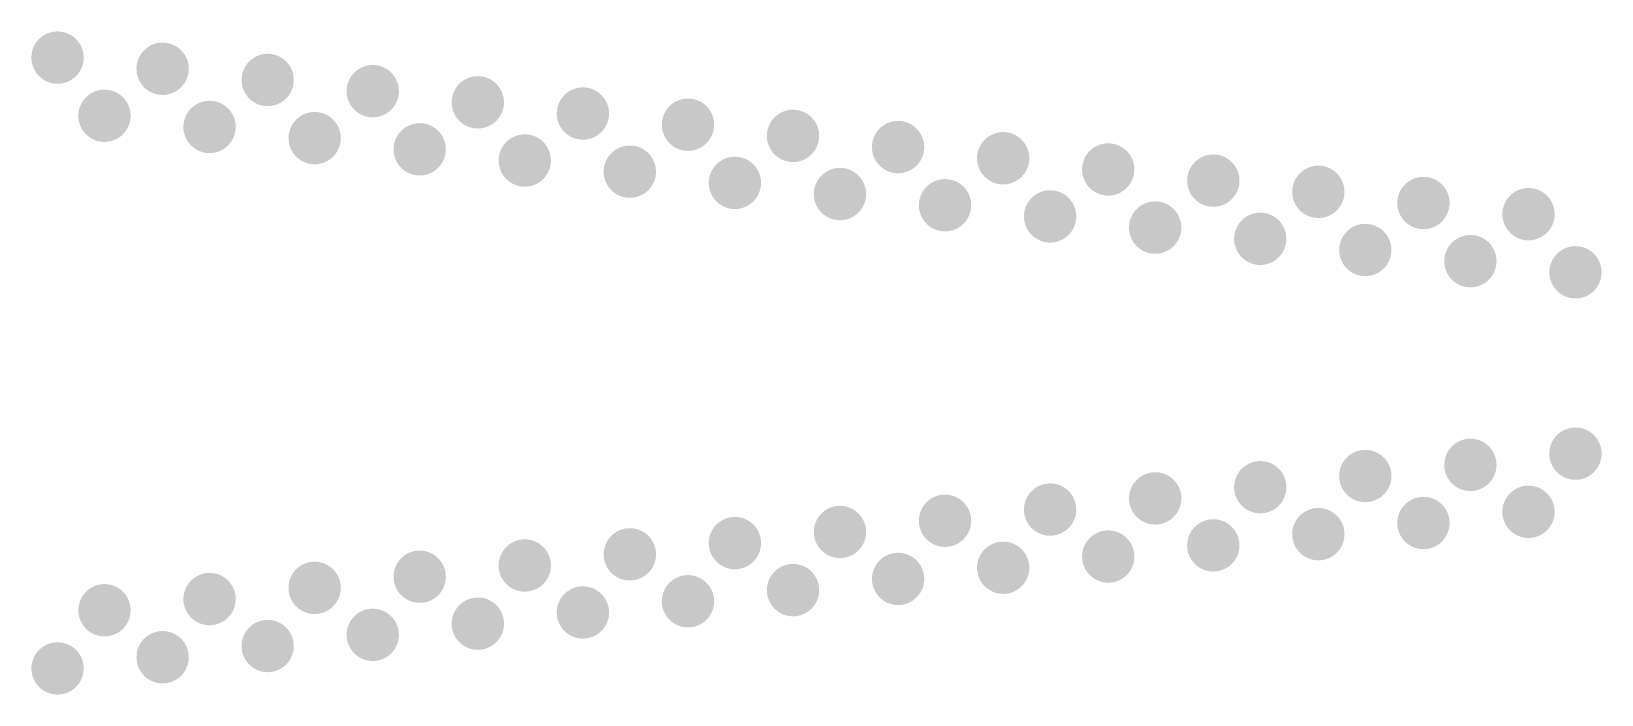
# Model space of a CAD drawing. Header units: inches. Extents: x -476 to 365, y -141 to 214.
import ezdxf

# ---------------------------------------------------------------- set-up
doc = ezdxf.new("R2010")
doc.units = ezdxf.units.IN
doc.header["$MEASUREMENT"] = 0
doc.layers.add('CrAu', color=40, linetype='Continuous', transparency=0.63)

msp = doc.modelspace()

# ---------------------------------------------------------------- linework, layer by layer
at = {"layer": 'CrAu'}
for points, const_width in [([(-468.99, 200.7, 1), (-455.07, 199.21, 1), (-468.99, 200.7, -0.264005)], 14), ([(-468.24, 200.62, 1), (-455.81, 199.29, 1), (-468.24, 200.62, 0)], 12.5), ([(-412.74, 194.71, 1), (-398.82, 193.23, 1), (-412.74, 194.71, -0.264005)], 14), ([(-411.99, 194.63, 1), (-399.56, 193.31, 1), (-411.99, 194.63, 0)], 12.5), ([(-356.49, 188.73, 1), (-342.57, 187.25, 1), (-356.49, 188.73, -0.264005)], 14), ([(-355.74, 188.65, 1), (-343.31, 187.33, 1), (-355.74, 188.65, 0)], 12.5), ([(-300.24, 182.74, 1), (-286.32, 181.26, 1), (-300.24, 182.74, -0.264005)], 14), ([(-299.49, 182.66, 1), (-287.06, 181.34, 1), (-299.49, 182.66, 0)], 12.5), ([(-243.99, 176.76, 1), (-230.06, 175.28, 1), (-243.99, 176.76, -0.264005)], 14), ([(-243.24, 176.68, 1), (-230.81, 175.36, 1), (-243.24, 176.68, 0)], 12.5), ([(-443.86, 169.58, 1), (-429.94, 168.1, 1), (-443.86, 169.58, -0.264005)], 14), ([(-443.11, 169.5, 1), (-430.68, 168.18, 1), (-443.11, 169.5, 0)], 12.5), ([(-387.61, 163.59, 1), (-373.68, 162.11, 1), (-387.61, 163.59, -0.264005)], 14), ([(-187.73, 170.78, 1), (-173.81, 169.29, 1), (-187.73, 170.78, -0.264005)], 14), ([(-186.99, 170.7, 1), (-174.56, 169.37, 1), (-186.99, 170.7, 0)], 12.5), ([(-131.48, 164.79, 1), (-117.56, 163.31, 1), (-131.48, 164.79, -0.264005)], 14), ([(-130.74, 164.71, 1), (-118.31, 163.39, 1), (-130.74, 164.71, 0)], 12.5), ([(-386.86, 163.51, 1), (-374.43, 162.19, 1), (-386.86, 163.51, 0)], 12.5), ([(-331.35, 157.61, 1), (-317.43, 156.13, 1), (-331.35, 157.61, -0.264005)], 14), ([(-330.61, 157.53, 1), (-318.18, 156.21, 1), (-330.61, 157.53, 0)], 12.5), ([(-75.23, 158.81, 1), (-61.31, 157.33, 1), (-75.23, 158.81, -0.264005)], 14), ([(-74.49, 158.73, 1), (-62.06, 157.41, 1), (-74.49, 158.73, 0)], 12.5), ([(-275.1, 151.63, 1), (-261.18, 150.14, 1), (-275.1, 151.63, -0.264005)], 14), ([(-274.36, 151.55, 1), (-261.93, 150.22, 1), (-274.36, 151.55, 0)], 12.5), ([(-18.98, 152.82, 1), (-5.06, 151.34, 1), (-18.98, 152.82, -0.264005)], 14), ([(-18.24, 152.74, 1), (-5.81, 151.42, 1), (-18.24, 152.74, 0)], 12.5), ([(37.27, 146.84, 1), (51.19, 145.36, 1), (37.27, 146.84, -0.264005)], 14), ([(-218.85, 145.64, 1), (-204.93, 144.16, 1), (-218.85, 145.64, -0.264005)], 14), ([(-218.11, 145.56, 1), (-205.68, 144.24, 1), (-218.11, 145.56, 0)], 12.5), ([(-162.6, 139.66, 1), (-148.68, 138.18, 1), (-162.6, 139.66, -0.264005)], 14), ([(-161.86, 139.58, 1), (-149.43, 138.26, 1), (-161.86, 139.58, 0)], 12.5), ([(38.02, 146.76, 1), (50.45, 145.44, 1), (38.02, 146.76, 0)], 12.5), ([(93.52, 140.85, 1), (107.44, 139.37, 1), (93.52, 140.85, -0.264005)], 14), ([(94.27, 140.77, 1), (106.7, 139.45, 1), (94.27, 140.77, 0)], 12.5), ([(-106.35, 133.67, 1), (-92.43, 132.19, 1), (-106.35, 133.67, -0.264005)], 14), ([(-105.6, 133.59, 1), (-93.17, 132.27, 1), (-105.6, 133.59, 0)], 12.5), ([(149.77, 134.87, 1), (163.69, 133.39, 1), (149.77, 134.87, -0.264005)], 14), ([(150.52, 134.79, 1), (162.95, 133.47, 1), (150.52, 134.79, 0)], 12.5), ([(-50.1, 127.69, 1), (-36.18, 126.21, 1), (-50.1, 127.69, -0.264005)], 14), ([(-49.35, 127.61, 1), (-36.92, 126.29, 1), (-49.35, 127.61, 0)], 12.5), ([(6.15, 121.7, 1), (20.07, 120.22, 1), (6.15, 121.7, -0.264005)], 14), ([(206.02, 128.89, 1), (219.94, 127.4, 1), (206.02, 128.89, -0.264005)], 14), ([(206.77, 128.81, 1), (219.2, 127.48, 1), (206.77, 128.81, 0)], 12.5), ([(262.27, 122.9, 1), (276.2, 121.42, 1), (262.27, 122.9, -0.264005)], 14), ([(263.02, 122.82, 1), (275.45, 121.5, 1), (263.02, 122.82, 0)], 12.5), ([(6.9, 121.63, 1), (19.33, 120.3, 1), (6.9, 121.63, 0)], 12.5), ([(62.4, 115.72, 1), (76.32, 114.24, 1), (62.4, 115.72, -0.264005)], 14), ([(63.15, 115.64, 1), (75.58, 114.32, 1), (63.15, 115.64, 0)], 12.5), ([(318.53, 116.92, 1), (332.45, 115.44, 1), (318.53, 116.92, -0.264005)], 14), ([(319.27, 116.84, 1), (331.7, 115.52, 1), (319.27, 116.84, 0)], 12.5), ([(118.65, 109.74, 1), (132.58, 108.26, 1), (118.65, 109.74, -0.264005)], 14), ([(119.4, 109.66, 1), (131.83, 108.33, 1), (119.4, 109.66, 0)], 12.5), ([(174.91, 103.75, 1), (188.83, 102.27, 1), (174.91, 103.75, -0.264005)], 14), ([(175.65, 103.67, 1), (188.08, 102.35, 1), (175.65, 103.67, 0)], 12.5), ([(231.16, 97.77, 1), (245.08, 96.29, 1), (231.16, 97.77, -0.264005)], 14), ([(231.9, 97.69, 1), (244.33, 96.37, 1), (231.9, 97.69, 0)], 12.5), ([(287.41, 91.78, 1), (301.33, 90.3, 1), (287.41, 91.78, -0.264005)], 14), ([(288.15, 91.7, 1), (300.58, 90.38, 1), (288.15, 91.7, 0)], 12.5), ([(343.66, 85.8, 1), (357.58, 84.32, 1), (343.66, 85.8, -0.264005)], 14), ([(344.4, 85.72, 1), (356.83, 84.4, 1), (344.4, 85.72, 0)], 12.5), ([(343.66, -12.68, -1), (357.58, -11.2, -1), (343.66, -12.68, 0.264005)], 14), ([(344.4, -12.6, -1), (356.83, -11.28, -1), (344.4, -12.6, 0)], 12.5), ([(287.41, -18.67, -1), (301.33, -17.18, -1), (287.41, -18.67, 0.264005)], 14), ([(288.15, -18.59, -1), (300.58, -17.26, -1), (288.15, -18.59, 0)], 12.5), ([(174.91, -30.63, -1), (188.83, -29.15, -1), (174.91, -30.63, 0.264005)], 14), ([(231.16, -24.65, -1), (245.08, -23.17, -1), (231.16, -24.65, 0.264005)], 14), ([(231.9, -24.57, -1), (244.33, -23.25, -1), (231.9, -24.57, 0)], 12.5), ([(118.65, -36.62, -1), (132.58, -35.14, -1), (118.65, -36.62, 0.264005)], 14), ([(119.4, -36.54, -1), (131.83, -35.22, -1), (119.4, -36.54, 0)], 12.5), ([(175.65, -30.55, -1), (188.08, -29.23, -1), (175.65, -30.55, 0)], 12.5), ([(62.4, -42.6, -1), (76.32, -41.12, -1), (62.4, -42.6, 0.264005)], 14), ([(63.15, -42.52, -1), (75.58, -41.2, -1), (63.15, -42.52, 0)], 12.5), ([(318.53, -43.8, -1), (332.45, -42.32, -1), (318.53, -43.8, 0.264005)], 14), ([(319.27, -43.72, -1), (331.7, -42.4, -1), (319.27, -43.72, 0)], 12.5), ([(-50.1, -54.57, -1), (-36.18, -53.09, -1), (-50.1, -54.57, 0.264005)], 14), ([(-49.35, -54.49, -1), (-36.92, -53.17, -1), (-49.35, -54.49, 0)], 12.5), ([(6.15, -48.59, -1), (20.07, -47.1, -1), (6.15, -48.59, 0.264005)], 14), ([(6.9, -48.51, -1), (19.33, -47.18, -1), (6.9, -48.51, 0)], 12.5), ([(206.02, -55.77, -1), (219.94, -54.29, -1), (206.02, -55.77, 0.264005)], 14), ([(262.27, -49.78, -1), (276.2, -48.3, -1), (262.27, -49.78, 0.264005)], 14), ([(263.02, -49.7, -1), (275.45, -48.38, -1), (263.02, -49.7, 0)], 12.5), ([(-106.35, -60.55, -1), (-92.43, -59.07, -1), (-106.35, -60.55, 0.264005)], 14), ([(-105.6, -60.47, -1), (-93.17, -59.15, -1), (-105.6, -60.47, 0)], 12.5), ([(149.77, -61.75, -1), (163.69, -60.27, -1), (149.77, -61.75, 0.264005)], 14), ([(150.52, -61.67, -1), (162.95, -60.35, -1), (150.52, -61.67, 0)], 12.5), ([(206.77, -55.69, -1), (219.2, -54.37, -1), (206.77, -55.69, 0)], 12.5), ([(-218.85, -72.52, -1), (-204.93, -71.04, -1), (-218.85, -72.52, 0.264005)], 14), ([(-162.6, -66.54, -1), (-148.68, -65.06, -1), (-162.6, -66.54, 0.264005)], 14), ([(-161.86, -66.46, -1), (-149.43, -65.14, -1), (-161.86, -66.46, 0)], 12.5), ([(93.52, -67.74, -1), (107.44, -66.25, -1), (93.52, -67.74, 0.264005)], 14), ([(94.27, -67.66, -1), (106.7, -66.33, -1), (94.27, -67.66, 0)], 12.5), ([(-275.1, -78.51, -1), (-261.18, -77.03, -1), (-275.1, -78.51, 0.264005)], 14), ([(-274.36, -78.43, -1), (-261.93, -77.11, -1), (-274.36, -78.43, 0)], 12.5), ([(-218.11, -72.44, -1), (-205.68, -71.12, -1), (-218.11, -72.44, 0)], 12.5), ([(-18.98, -79.7, -1), (-5.06, -78.22, -1), (-18.98, -79.7, 0.264005)], 14), ([(-18.24, -79.62, -1), (-5.81, -78.3, -1), (-18.24, -79.62, 0)], 12.5), ([(37.27, -73.72, -1), (51.19, -72.24, -1), (37.27, -73.72, 0.264005)], 14), ([(38.02, -73.64, -1), (50.45, -72.32, -1), (38.02, -73.64, 0)], 12.5), ([(-331.35, -84.49, -1), (-317.43, -83.01, -1), (-331.35, -84.49, 0.264005)], 14), ([(-330.61, -84.41, -1), (-318.18, -83.09, -1), (-330.61, -84.41, 0)], 12.5), ([(-75.23, -85.69, -1), (-61.31, -84.21, -1), (-75.23, -85.69, 0.264005)], 14), ([(-74.49, -85.61, -1), (-62.06, -84.29, -1), (-74.49, -85.61, 0)], 12.5), ([(-443.86, -96.46, -1), (-429.94, -94.98, -1), (-443.86, -96.46, 0.264005)], 14), ([(-443.11, -96.38, -1), (-430.68, -95.06, -1), (-443.11, -96.38, 0)], 12.5), ([(-387.61, -90.48, -1), (-373.68, -88.99, -1), (-387.61, -90.48, 0.264005)], 14), ([(-386.86, -90.4, -1), (-374.43, -89.07, -1), (-386.86, -90.4, 0)], 12.5), ([(-187.73, -97.66, -1), (-173.81, -96.18, -1), (-187.73, -97.66, 0.264005)], 14), ([(-131.48, -91.67, -1), (-117.56, -90.19, -1), (-131.48, -91.67, 0.264005)], 14), ([(-130.74, -91.59, -1), (-118.31, -90.27, -1), (-130.74, -91.59, 0)], 12.5), ([(-243.99, -103.64, -1), (-230.06, -102.16, -1), (-243.99, -103.64, 0.264005)], 14), ([(-243.24, -103.56, -1), (-230.81, -102.24, -1), (-243.24, -103.56, 0)], 12.5), ([(-186.99, -97.58, -1), (-174.56, -96.25, -1), (-186.99, -97.58, 0)], 12.5), ([(-356.49, -115.61, -1), (-342.57, -114.13, -1), (-356.49, -115.61, 0.264005)], 14), ([(-300.24, -109.62, -1), (-286.32, -108.14, -1), (-300.24, -109.62, 0.264005)], 14), ([(-299.49, -109.55, -1), (-287.06, -108.22, -1), (-299.49, -109.55, 0)], 12.5), ([(-412.74, -121.59, -1), (-398.82, -120.11, -1), (-412.74, -121.59, 0.264005)], 14), ([(-411.99, -121.51, -1), (-399.56, -120.19, -1), (-411.99, -121.51, 0)], 12.5), ([(-355.74, -115.53, -1), (-343.31, -114.21, -1), (-355.74, -115.53, 0)], 12.5), ([(-468.99, -127.58, -1), (-455.07, -126.1, -1), (-468.99, -127.58, 0.264005)], 14), ([(-468.24, -127.5, -1), (-455.81, -126.18, -1), (-468.24, -127.5, 0)], 12.5)]:
    msp.add_lwpolyline(points, format="xyb", dxfattribs=dict(at, const_width=const_width))

doc.saveas('drawing.dxf')
